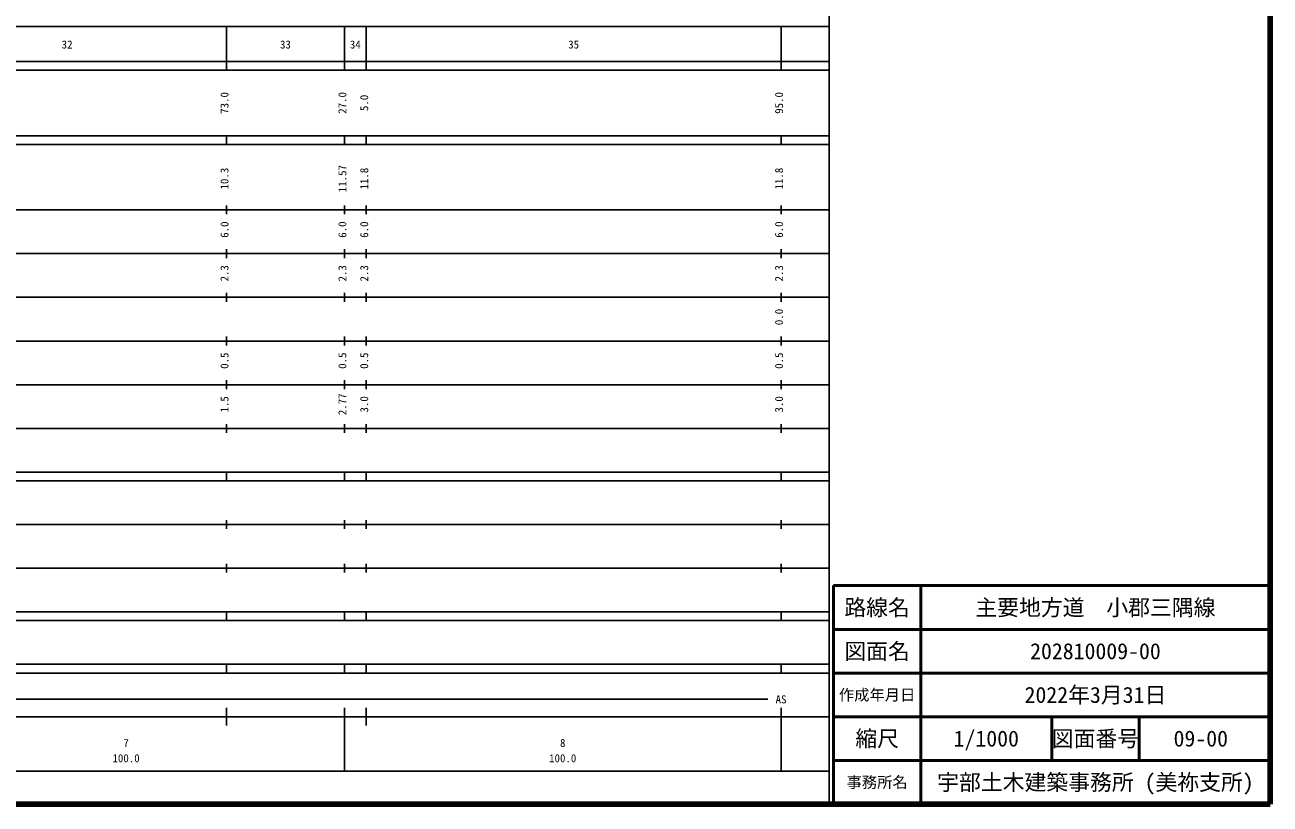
# Model space of a CAD drawing. Units: millimetres, scale not verified. Extents: x 40000 to 680000, y 20000 to 380000.
# Drawn here: x 394830 to 680000, y 20000 to 198357 of the extents above; entities that cross this region are included whole.
import ezdxf
from ezdxf.enums import TextEntityAlignment as Align

# ---------------------------------------------------------------- set-up
doc = ezdxf.new("R2010")
doc.units = ezdxf.units.MM
doc.header["$LTSCALE"] = 1000
for name, color, linetype, lineweight in [('S-TTL', 2, 'Continuous', 140), ('S-TTL-BAND', 7, 'Continuous', 25), ('S-TTL-FRAM', 2, 'Continuous', 50), ('S-TTL-LINE', 7, 'Continuous', 50)]:
    doc.layers.add(name, color=color, linetype=linetype, lineweight=lineweight)
doc.layers.add('S-TTL-TXT', color=7, linetype='Continuous')
doc.styles.add('ＭＳ ゴシック', font='')
doc.styles.get('ＭＳ ゴシック').set_extended_font_data('MS Gothic')

msp = doc.modelspace()

# ---------------------------------------------------------------- linework, layer by layer
at = {"layer": 'S-TTL'}
for p, q in [((680000, 20000), (680000, 380000)), ((40000, 20000), (680000, 20000))]:
    msp.add_line(p, q, dxfattribs=at)
at = {"layer": 'S-TTL-BAND'}
for p, q in [((579000, 20000), (579000, 370000)), ((68000, 198000), (579000, 198000)), ((441000, 188000), (441000, 198000)), ((468000, 188000), (468000, 198000)), ((473000, 188000), (473000, 198000)), ((568000, 188000), (568000, 198000)), ((40000, 190000), (579000, 190000)), ((40000, 188000), (579000, 188000)), ((40000, 173000), (579000, 173000)), ((441000, 171000), (441000, 173000)), ((468000, 171000), (468000, 173000)), ((473000, 171000), (473000, 173000)), ((568000, 171000), (568000, 173000)), ((40000, 171000), (579000, 171000)), ((441000, 155000), (441000, 157000)), ((468000, 155000), (468000, 157000)), ((473000, 155000), (473000, 157000)), ((568000, 155000), (568000, 157000)), ((40000, 156000), (579000, 156000)), ((46000, 146000), (579000, 146000)), ((441000, 145000), (441000, 147000)), ((468000, 145000), (468000, 147000)), ((473000, 145000), (473000, 147000)), ((568000, 145000), (568000, 147000)), ((441000, 135000), (441000, 137000)), ((468000, 135000), (468000, 137000)), ((473000, 135000), (473000, 137000)), ((568000, 135000), (568000, 137000)), ((52000, 136000), (579000, 136000)), ((46000, 126000), (579000, 126000)), ((441000, 125000), (441000, 127000)), ((468000, 125000), (468000, 127000)), ((473000, 125000), (473000, 127000)), ((568000, 125000), (568000, 127000)), ((441000, 115000), (441000, 117000)), ((468000, 115000), (468000, 117000)), ((473000, 115000), (473000, 117000)), ((568000, 115000), (568000, 117000)), ((52000, 116000), (579000, 116000)), ((46000, 106000), (579000, 106000)), ((441000, 105000), (441000, 107000)), ((468000, 105000), (468000, 107000)), ((473000, 105000), (473000, 107000)), ((568000, 105000), (568000, 107000)), ((40000, 96000), (579000, 96000)), ((441000, 94000), (441000, 96000)), ((468000, 94000), (468000, 96000)), ((473000, 94000), (473000, 96000)), ((568000, 94000), (568000, 96000)), ((40000, 94000), (579000, 94000)), ((49000, 84000), (579000, 84000)), ((441000, 83000), (441000, 85000)), ((468000, 83000), (468000, 85000)), ((473000, 83000), (473000, 85000)), ((568000, 83000), (568000, 85000)), ((441000, 73000), (441000, 75000)), ((468000, 73000), (468000, 75000)), ((473000, 73000), (473000, 75000)), ((568000, 73000), (568000, 75000)), ((40000, 74000), (579000, 74000)), ((40000, 64000), (579000, 64000)), ((441000, 62000), (441000, 64000)), ((468000, 62000), (468000, 64000)), ((473000, 62000), (473000, 64000)), ((568000, 62000), (568000, 64000)), ((40000, 62000), (579000, 62000)), ((40000, 52000), (579000, 52000)), ((441000, 50000), (441000, 52000)), ((468000, 50000), (468000, 52000)), ((473000, 50000), (473000, 52000)), ((568000, 50000), (568000, 52000)), ((40000, 50000), (579000, 50000)), ((71000, 44000), (565000, 44000)), ((40000, 40000), (579000, 40000)), ((441000, 38000), (441000, 42000)), ((468000, 27500), (468000, 42000)), ((473000, 38000), (473000, 42000)), ((568000, 27500), (568000, 42000)), ((68000, 27500), (579000, 27500))]:
    msp.add_line(p, q, dxfattribs=at)
at = {"layer": 'S-TTL-FRAM'}
for p, q in [((680000, 70000), (580000, 70000)), ((580000, 70000), (580000, 20000))]:
    msp.add_line(p, q, dxfattribs=at)
at = {"layer": 'S-TTL-LINE'}
for p, q in [((600000, 70000), (600000, 20000)), ((680000, 60000), (580000, 60000)), ((680000, 50000), (580000, 50000)), ((680000, 40000), (580000, 40000)), ((630000, 40000), (630000, 30000)), ((650000, 40000), (650000, 30000)), ((680000, 30000), (580000, 30000))]:
    msp.add_line(p, q, dxfattribs=at)

# ---------------------------------------------------------------- texts
at = {"layer": 'S-TTL-BAND', "style": 'ＭＳ ゴシック'}
for s, p in [('32', (404500, 192405)), ('33', (454500, 192405)), ('34', (470500, 192405)), ('35', (520500, 192405)), ('AS', (568000, 42500)), ('7', (418000, 32523)), ('8', (518000, 32523)), ('100.0', (418000, 29033)), ('100.0', (518000, 29033))]:
    msp.add_text(s, height=1833, dxfattribs=at).set_placement(p, align=Align.BOTTOM_CENTER)
for s, p in [('73.0', (442000, 180500)), ('27.0', (469000, 180500)), ('95.0', (569000, 180500)), ('5.0', (474000, 180500)), ('10.3', (442000, 163174)), ('11.57', (469000, 163174)), ('11.8', (474000, 163174)), ('11.8', (569000, 163174)), ('6.0', (442000, 151500)), ('6.0', (469000, 151500)), ('6.0', (474000, 151500)), ('6.0', (569000, 151500)), ('2.3', (442000, 141500)), ('2.3', (469000, 141500)), ('2.3', (474000, 141500)), ('2.3', (569000, 141500)), ('0.0', (569000, 131500)), ('0.5', (442000, 121500)), ('0.5', (469000, 121500)), ('0.5', (474000, 121500)), ('0.5', (569000, 121500)), ('1.5', (442000, 111500)), ('2.77', (469000, 111500)), ('3.0', (474000, 111500)), ('3.0', (569000, 111500))]:
    msp.add_text(s, height=1833, rotation=90, dxfattribs=at).set_placement(p, align=Align.BOTTOM_CENTER)
at = {"layer": 'S-TTL-TXT', "style": 'ＭＳ ゴシック'}
for s, height, p in [('路線名', 3666, (590000, 65000)), ('路線名', 3666, (590000, 65000)), ('主要地方道\u3000小郡三隅線', 3666, (640000, 65000)), ('図面名', 3666, (590000, 55000)), ('図面名', 3666, (590000, 55000)), ('202810009-00', 3666, (640000, 55000)), ('作成年月日', 2566, (590000, 45000)), ('作成年月日', 2566, (590000, 45000)), ('2022年3月31日', 3666, (640000, 45000)), ('縮尺', 3666, (590000, 35000)), ('縮尺', 3666, (590000, 35000)), ('1/1000', 3666, (615000, 35000)), ('図面番号', 3666, (640000, 35000)), ('図面番号', 3666, (640000, 35000)), ('09-00', 3666, (664125, 35000)), ('事務所名', 2566, (590000, 25000)), ('事務所名', 2566, (590000, 25000)), ('宇部土木建築事務所 (美祢支所)', 3666, (640000, 25000))]:
    msp.add_text(s, height=height, dxfattribs=at).set_placement(p, align=Align.MIDDLE_CENTER)

doc.saveas('drawing.dxf')
